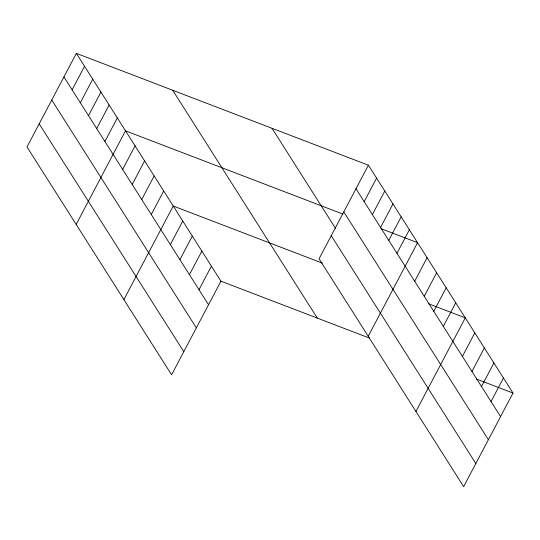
<?xml version="1.0" encoding="UTF-8"?>
<svg xmlns="http://www.w3.org/2000/svg" width="540" height="540" viewBox="0 0 540 540"><rect width="100%" height="100%" fill="white"/><g stroke="black" fill="none" stroke-linecap="round" stroke-linejoin="round"><path stroke-width="0.81" d="M76.349 53.359L27 146.954L171.605 374.8L220.948 281.198L76.349 53.359L368.395 165.2L513 393.046L463.651 486.641L319.052 258.802L368.395 165.2M72.124 89.816L84.544 66.272M80.318 102.728L92.738 79.178M88.513 115.641L100.933 92.09M96.707 128.554L109.127 105.003M104.902 141.46L117.322 117.916M76.167 224.424L125.516 130.822L342.947 214.097M122.641 169.412L135.054 145.861M132.185 184.451L144.599 160.9M141.73 199.49L154.143 175.939M151.274 214.522L163.688 190.978M123.883 299.612L173.232 206.01L322.36 263.122M170.357 244.6L182.776 221.049M179.901 259.639L192.321 236.088M189.446 274.678L201.866 251.127M198.99 289.71L211.41 266.166M364.176 201.663L376.589 178.112M372.37 214.576L384.784 191.025M380.565 227.482L392.978 203.938M388.76 240.394L401.173 216.844M396.954 253.307L409.367 229.757M368.213 336.265L417.562 242.669L381.031 228.677M414.693 281.252L427.106 257.708M424.231 296.291L436.651 272.74M433.775 311.33L446.195 287.779M443.32 326.369L455.74 302.819M415.935 411.453L465.284 317.858L428.753 303.865M462.409 356.44L474.822 332.897M471.953 371.48L484.367 347.929M481.498 386.519L493.911 362.968M491.042 401.558L503.456 378.007M220.948 281.198L369.306 338.013M476.469 379.053L513 393.046M355.982 188.75L500.587 416.596M343.791 211.869L488.396 439.709M272.018 128.291L335.502 228.319M331.236 235.683L475.841 463.529M172.726 90.268L317.324 318.107M63.929 76.91L208.535 304.749M51.745 100.022L196.344 327.868M39.191 123.842L183.789 351.682"/></g></svg>
